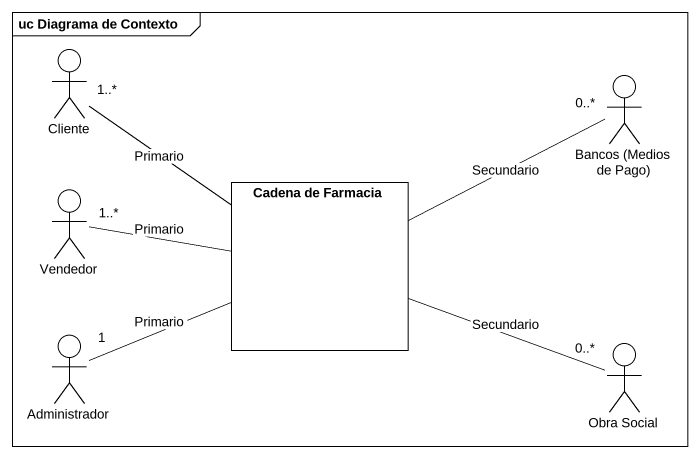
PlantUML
@startuml
mainframe uc Diagrama de Contexto
actor Cliente
actor "Bancos (Medios de Pago)" as Bancos_Medios_de_Pago
actor Vendedor
rectangle "Cadena de Farmacia" as Cadena_de_Farmacia
actor Administrador
actor "Obra Social" as Obra_Social
Cliente "1..*" -- Cadena_de_Farmacia : Primario
Bancos_Medios_de_Pago "0..*" -left- Cadena_de_Farmacia : Secundario
Vendedor "1..*" -right- Cadena_de_Farmacia : Primario
Administrador "1" -right- Cadena_de_Farmacia : Primario
Obra_Social "0..*" -left- Cadena_de_Farmacia : Secundario
@enduml
